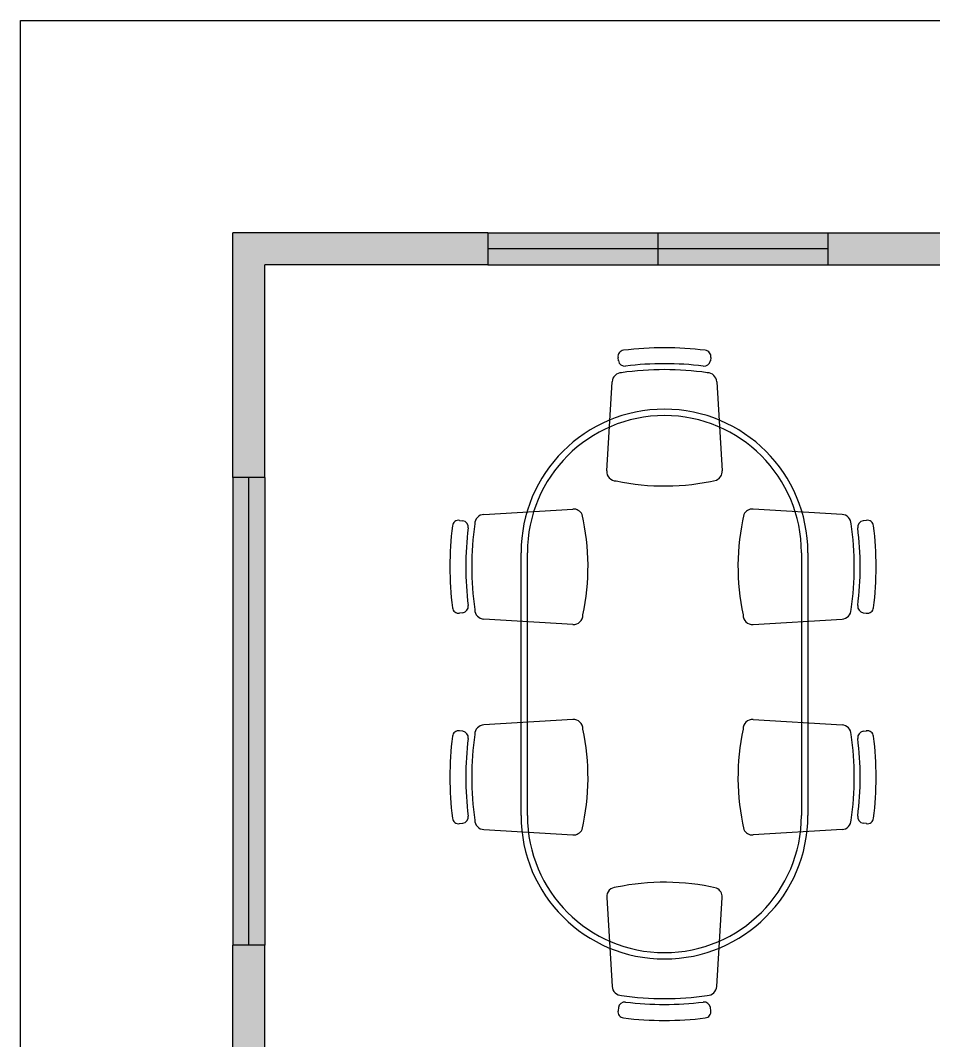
# Model space of a CAD drawing. Header units: millimetres. Extents: x 15734 to 38872, y 8066 to 23066.
# Drawn here: x 28872 to 33170, y 18267 to 23066 of the extents above; entities that cross this region are included whole.
import ezdxf

# ---------------------------------------------------------------- set-up
doc = ezdxf.new("R2010")
doc.units = ezdxf.units.MM
doc.header["$MEASUREMENT"] = 0
doc.layers.get('0').update_dxf_attribs({"color": 4})
doc.layers.add('Wall', color=10, linetype='Continuous')
doc.layers.add('Window Glass', color=5, linetype='Continuous')

# ---------------------------------------------------------------- blocks, each defined once
blk = doc.blocks.new('22')
for p, q in [((2735.104, 1173.0741), (2735.1025, 1173.084)), ((2735.3938, 1173.084), (2735.3924, 1173.0741)), ((2735.0671, 1172.7286), (2735.084, 1173.0079)), ((2735.4124, 1173.0079), (2735.4293, 1172.7286)), ((2734.6816, 1172.592), (2734.961, 1172.6089)), ((2735.8056, 1172.592), (2735.5262, 1172.6089)), ((2734.6055, 1172.5734), (2734.6154, 1172.572)), ((2735.8817, 1172.5734), (2735.8718, 1172.572)), ((2734.7982, 1171.6478), (2734.7982, 1172.4719)), ((2734.8182, 1171.6478), (2734.8182, 1172.4719)), ((2735.6782, 1172.4719), (2735.6782, 1171.6478)), ((2735.6982, 1172.4719), (2735.6982, 1171.6478)), ((2734.6154, 1172.2836), (2734.6055, 1172.2822)), ((2734.961, 1172.2467), (2734.6816, 1172.2636)), ((2735.5262, 1172.2467), (2735.8056, 1172.2636)), ((2735.8718, 1172.2836), (2735.8817, 1172.2822)), ((2734.961, 1171.9489), (2734.6816, 1171.932)), ((2735.5262, 1171.9489), (2735.8056, 1171.932)), ((2734.6154, 1171.912), (2734.6055, 1171.9134)), ((2735.8718, 1171.912), (2735.8817, 1171.9134)), ((2734.6055, 1171.6222), (2734.6154, 1171.6236)), ((2735.8817, 1171.6222), (2735.8718, 1171.6236)), ((2734.6816, 1171.6036), (2734.961, 1171.5867)), ((2735.8056, 1171.6036), (2735.5262, 1171.5867)), ((2735.0671, 1171.3911), (2735.084, 1171.1118)), ((2735.4124, 1171.1118), (2735.4293, 1171.3911)), ((2735.104, 1171.0456), (2735.1025, 1171.0357)), ((2735.3938, 1171.0357), (2735.3924, 1171.0456))]:
    blk.add_line(p, q)
for centre, radius, start, end in [((2735.1223, 1173.0869), 0.02, 97.0831, 188.2061), ((2735.2482, 1172.0741), 1.0405, 90, 97.0831), ((2735.2482, 1172.0741), 1.0405, 82.9169, 90), ((2735.374, 1173.0869), 0.02, 351.7939, 82.9169), ((2735.1238, 1173.077), 0.02, 188.2061, 277.072), ((2735.2482, 1172.0741), 0.9905, 90, 97.072), ((2735.2482, 1172.0741), 0.9905, 82.928, 90), ((2735.3726, 1173.077), 0.02, 262.928, 351.7939), ((2735.1139, 1173.0064), 0.03, 90, 177.0643), ((2735.2482, 1172.1055), 0.9405, 81.7939, 98.2061), ((2735.3824, 1173.0064), 0.03, 2.9357, 90), ((2735.2482, 1172.4719), 0.45, 0, 180), ((2735.2482, 1172.4719), 0.43, 0, 180), ((2735.097, 1172.727), 0.03, 177.0643, 270), ((2735.3993, 1172.727), 0.03, 294.9646, 2.9357), ((2735.2482, 1173.4099), 0.7287, 258.0275, 282.9921), ((2734.9625, 1172.579), 0.03, 24.9646, 92.9357), ((2735.5247, 1172.579), 0.03, 87.0643, 155.0354), ((2734.6027, 1172.5536), 0.02, 81.7939, 172.9169), ((2734.6831, 1172.562), 0.03, 92.9357, 180), ((2734.2797, 1172.4278), 0.7287, 348.0275, 12.9921), ((2736.2076, 1172.4278), 0.7287, 167.0079, 191.9725), ((2735.8041, 1172.562), 0.03, 0, 87.0643), ((2735.8845, 1172.5536), 0.02, 7.0831, 98.2061), ((2735.6154, 1172.4278), 1.0405, 172.9169, 180), ((2734.6126, 1172.5522), 0.02, 352.928, 81.7939), ((2735.6154, 1172.4278), 0.9905, 172.928, 180), ((2735.584, 1172.4278), 0.9405, 171.7939, 188.2061), ((2734.9032, 1172.4278), 0.9405, 351.7939, 8.2061), ((2735.8746, 1172.5522), 0.02, 98.2061, 187.072), ((2734.8718, 1172.4278), 0.9905, 360, 7.072), ((2734.8718, 1172.4278), 1.0405, 360, 7.0831), ((2735.6154, 1172.4278), 1.0405, 180, 187.0831), ((2735.6154, 1172.4278), 0.9905, 180, 187.072), ((2734.8718, 1172.4278), 0.9905, 352.928, 0), ((2734.8718, 1172.4278), 1.0405, 352.9169, 0), ((2734.6027, 1172.302), 0.02, 187.0831, 278.2061), ((2734.6126, 1172.3034), 0.02, 278.2061, 7.072), ((2734.6831, 1172.2936), 0.03, 180, 267.0643), ((2735.8041, 1172.2936), 0.03, 272.9357, 0), ((2735.8746, 1172.3034), 0.02, 172.928, 261.7939), ((2735.8845, 1172.302), 0.02, 261.7939, 352.9169), ((2734.9625, 1172.2766), 0.03, 267.0643, 0), ((2735.5247, 1172.2766), 0.03, 180, 272.9357), ((2734.9625, 1171.919), 0.03, 0, 92.9357), ((2735.5247, 1171.919), 0.03, 87.0643, 180), ((2734.6027, 1171.8936), 0.02, 81.7939, 172.9169), ((2734.6126, 1171.8922), 0.02, 352.928, 81.7939), ((2735.584, 1171.7678), 0.9405, 171.7939, 188.2061), ((2734.6831, 1171.902), 0.03, 92.9357, 180), ((2734.2797, 1171.7678), 0.7287, 347.0079, 11.9725), ((2736.2076, 1171.7678), 0.7287, 168.0275, 192.9921), ((2735.8041, 1171.902), 0.03, 0, 87.0643), ((2734.9032, 1171.7678), 0.9405, 351.7939, 8.2061), ((2735.8746, 1171.8922), 0.02, 98.2061, 187.072), ((2735.8845, 1171.8936), 0.02, 7.0831, 98.2061), ((2735.6154, 1171.7678), 1.0405, 172.9169, 180), ((2735.6154, 1171.7678), 0.9905, 172.928, 180), ((2734.8718, 1171.7678), 0.9905, 360, 7.072), ((2734.8718, 1171.7678), 1.0405, 360, 7.0831), ((2735.6154, 1171.7678), 1.0405, 180, 187.0831), ((2735.6154, 1171.7678), 0.9905, 180, 187.072), ((2734.8718, 1171.7678), 0.9905, 352.928, 0), ((2734.8718, 1171.7678), 1.0405, 352.9169, 0), ((2734.6126, 1171.6434), 0.02, 278.2061, 7.072), ((2735.2482, 1171.6478), 0.45, 180, 0), ((2735.2482, 1171.6478), 0.43, 180, 0), ((2735.8746, 1171.6434), 0.02, 172.928, 261.7939), ((2734.6027, 1171.642), 0.02, 187.0831, 278.2061), ((2734.6831, 1171.6336), 0.03, 180, 267.0643), ((2735.8041, 1171.6336), 0.03, 272.9357, 0), ((2735.8845, 1171.642), 0.02, 261.7939, 352.9169), ((2734.9625, 1171.6166), 0.03, 267.0643, 335.0354), ((2735.5247, 1171.6166), 0.03, 204.9646, 272.9357), ((2735.097, 1171.3927), 0.03, 90, 182.9357), ((2735.2482, 1170.7098), 0.7287, 77.0079, 101.9725), ((2735.3993, 1171.3927), 0.03, 357.0643, 65.0354), ((2735.1139, 1171.1133), 0.03, 182.9357, 270), ((2735.3824, 1171.1133), 0.03, 270, 357.0643), ((2735.2482, 1172.0142), 0.9405, 261.7939, 278.2061), ((2735.1238, 1171.0427), 0.02, 82.928, 171.7939), ((2735.2482, 1172.0456), 0.9905, 262.928, 270), ((2735.2482, 1172.0456), 0.9905, 270, 277.072), ((2735.3726, 1171.0427), 0.02, 8.2061, 97.072), ((2735.1223, 1171.0328), 0.02, 171.7939, 262.9169), ((2735.2482, 1172.0456), 1.0405, 262.9169, 270), ((2735.2482, 1172.0456), 1.0405, 270, 277.0831), ((2735.374, 1171.0328), 0.02, 277.0831, 8.2061)]:
    blk.add_arc(centre, radius, start, end)

msp = doc.modelspace()

# ---------------------------------------------------------------- hatches: boundary and pattern name
at = {"layer": 'Wall'}
h = msp.add_hatch(color=3, dxfattribs=at)
h.dxf.hatch_style = 1
h.paths.add_polyline_path([(31072, 22065.96), (29872, 22065.96), (29872, 20915.96), (30022, 20915.96), (30022, 21915.96), (31072, 21915.96)])
h.paths.add_polyline_path([(34122, 22065.96), (32672, 22065.96), (32672, 21915.96), (33722, 21915.96), (33722, 19815.96), (33872, 19815.96), (33872, 21915.96), (34122, 21915.96)])
h.paths.add_polyline_path([(35922, 22065.96), (35122, 22065.96), (35122, 21915.96), (35922, 21915.96)], flags=17)
h.paths.add_polyline_path([(37872, 22065.96), (36922, 22065.96), (36922, 21915.96), (37722, 21915.96), (37722, 18565.96), (33872, 18565.96), (33872, 18815.96), (33722, 18815.96), (33722, 16665.96), (34122, 16665.96), (34122, 16815.96), (33872, 16815.96), (33872, 18415.96), (37722, 18415.96), (37722, 17715.96), (37222, 17715.96), (37222, 17440.96), (37372, 17440.96), (37372, 17565.96), (37872, 17565.96)])
h.paths.add_polyline_path([(30522, 17715.96), (30022, 17715.96), (30022, 18715.96), (29872, 18715.96), (29872, 17565.96), (30372, 17565.96), (30372, 13715.96), (29872, 13715.96), (29872, 13065.96), (30022, 13065.96), (30022, 13565.96), (30522, 13565.96)])
h.paths.add_polyline_path([(37372, 16940.96), (37222, 16940.96), (37222, 16815.96), (35122, 16815.96), (35122, 16665.96), (37222, 16665.96), (37222, 16515.96), (37222, 13715.96), (35122, 13715.96), (35122, 13565.96), (37722, 13565.96), (37722, 9215.96), (36722, 9215.96), (36722, 9065.96), (37872, 9065.96), (37872, 13715.96), (37372, 13715.96)])
h.paths.add_polyline_path([(30872, 11565.96), (30022, 11565.96), (30022, 12065.96), (29872, 12065.96), (29872, 11415.96), (30022, 11415.96), (30872, 11415.96)])
h.paths.add_polyline_path([(33872, 13565.96), (34122, 13565.96), (34122, 13715.96), (33722, 13715.96), (33722, 11565.96), (32872, 11565.96), (32872, 11415.96), (33722, 11415.96), (33722, 9065.96), (34872, 9065.96), (34872, 9215.96), (33872, 9215.96)])
at = {"layer": 'Window Glass'}
h = msp.add_hatch(color=7, dxfattribs=at)
h.dxf.hatch_style = 1
h.paths.add_polyline_path([(29947, 13065.96), (29872, 13065.96), (29872, 12565.96), (29947, 12565.96)])
h.paths.add_polyline_path([(30022, 13065.96), (29947, 13065.96), (29947, 12565.96), (30022, 12565.96)])
h.paths.add_polyline_path([(29947, 12565.96), (29872, 12565.96), (29872, 12065.96), (29947, 12065.96)])
h.paths.add_polyline_path([(30022, 12565.96), (29947, 12565.96), (29947, 12065.96), (30022, 12065.96)])
h.paths.add_polyline_path([(35797, 9215.96), (34872, 9215.96), (34872, 9140.96), (35797, 9140.96)])
h.paths.add_polyline_path([(35797, 9140.96), (34872, 9140.96), (34872, 9065.96), (35797, 9065.96)])
h.paths.add_polyline_path([(36722, 9215.96), (35797, 9215.96), (35797, 9140.96), (36722, 9140.96)])
h.paths.add_polyline_path([(36722, 9140.96), (35797, 9140.96), (35797, 9065.96), (36722, 9065.96)])
h.paths.add_polyline_path([(37297, 17440.96), (37222, 17440.96), (37222, 16940.96), (37297, 16940.96)])
h.paths.add_polyline_path([(37372, 17440.96), (37297, 17440.96), (37297, 16940.96), (37372, 16940.96)])
h.paths.add_polyline_path([(31872, 22065.96), (31072, 22065.96), (31072, 21990.96), (31872, 21990.96)])
h.paths.add_polyline_path([(31872, 21990.96), (31072, 21990.96), (31072, 21915.96), (31872, 21915.96)])
h.paths.add_polyline_path([(32672, 22065.96), (31872, 22065.96), (31872, 21990.96), (32672, 21990.96)])
h.paths.add_polyline_path([(32672, 21990.96), (31872, 21990.96), (31872, 21915.96), (32672, 21915.96)])
h = msp.add_hatch(color=7, dxfattribs=at)
h.dxf.hatch_style = 1
h.paths.add_polyline_path([(29947, 20915.96), (29872, 20915.96), (29872, 18715.96), (29947, 18715.96)])
h.paths.add_polyline_path([(30022, 20915.96), (29947, 20915.96), (29947, 18715.96), (30022, 18715.96)])

# ---------------------------------------------------------------- linework, layer by layer
at = {"layer": 'Wall'}
for p, q in [((28872, 8065.96), (28872, 23065.96)), ((28872, 23065.96), (38872, 23065.96)), ((31072, 22065.96), (29872, 22065.96)), ((29872, 20915.96), (29872, 22065.96)), ((31072, 22065.96), (31072, 21915.96)), ((32672, 22065.96), (32672, 21915.96)), ((32672, 22065.96), (34122, 22065.96)), ((31072, 21915.96), (30022, 21915.96)), ((30022, 20915.96), (30022, 21915.96)), ((32672, 21915.96), (33722, 21915.96)), ((30022, 20915.96), (29872, 20915.96)), ((29872, 17565.96), (29872, 18715.96)), ((30022, 18715.96), (29872, 18715.96)), ((30022, 17715.96), (30022, 18715.96))]:
    msp.add_line(p, q, dxfattribs=at)
at = {"layer": 'Window Glass'}
for p, q in [((31072, 22065.96), (32672, 22065.96)), ((31872, 22065.96), (31872, 21915.96)), ((32672, 21990.96), (31072, 21990.96)), ((31072, 21915.96), (32672, 21915.96)), ((29872, 20915.96), (29872, 18715.96)), ((29947, 18715.96), (29947, 20915.96)), ((30022, 20915.96), (30022, 18715.96))]:
    msp.add_line(p, q, dxfattribs=at)

# ---------------------------------------------------------------- block references
at = {"xscale": 1500, "yscale": 1500, "zscale": 1500}
msp.add_blockref('22', (-4070969.05, -1738145.88), dxfattribs=at)

doc.saveas('drawing.dxf')
